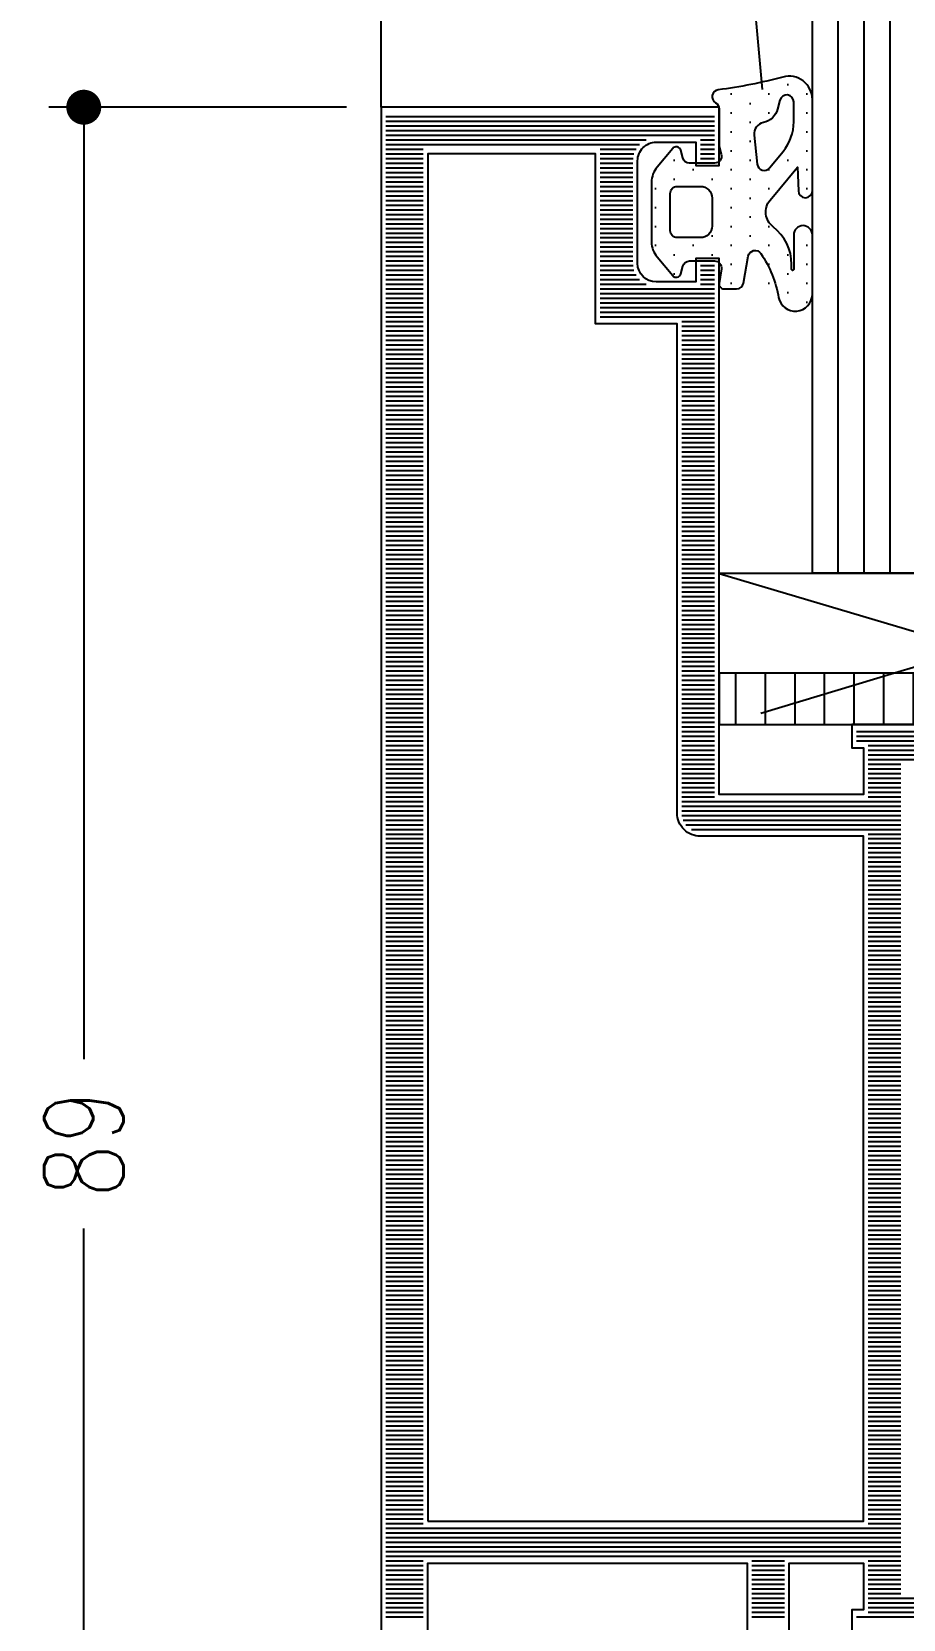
# Model space of a CAD drawing. Extents: x 16 to 197, y 49 to 240.
# Drawn here: x 127.3 to 146, y 78.95 to 113.03 of the extents above; entities that cross this region are included whole.
import ezdxf
from ezdxf.enums import TextEntityAlignment as Align

# ---------------------------------------------------------------- set-up
doc = ezdxf.new("R2010")
doc.units = 0
doc.header["$LTSCALE"] = 6
doc.linetypes.add('VERDECKT', pattern=[0.75, 0.5, -0.25])
doc.layers.get('0').update_dxf_attribs({"color": 4, "linetype": 'CONTINUOUS'})
doc.layers.get('DEFPOINTS').update_dxf_attribs({"linetype": 'CONTINUOUS'})
for name, color, linetype in [('CONST25', 3, 'CONTINUOUS'), ('DICHT_PAR', 3, 'CONTINUOUS'), ('DICHT_SCH', 3, 'CONTINUOUS'), ('HIDE_25', 3, 'VERDECKT'), ('KH_NOR', 7, 'CONTINUOUS'), ('KH_SCH', 3, 'CONTINUOUS'), ('KN_NOR', 7, 'CONTINUOUS'), ('KN_SCH', 3, 'CONTINUOUS'), ('LLMASSE', 7, 'CONTINUOUS'), ('PNR', 7, 'CONTINUOUS')]:
    doc.layers.add(name, color=color, linetype=linetype)
doc.styles.get("Standard").update_dxf_attribs({"font": 'simplex.shx', "width": 0.8})
doc.styles.add('SWISSL', font='swissl.ttf')
doc.dimstyles.new('DOK-1ZU1-PUNKT', dxfattribs={"dimscale": 0, "dimtxt": 3, "dimasz": 1.5, "dimexe": 1.5, "dimexo": 0.6, "dimgap": 1.5, "dimtad": 0, "dimdsep": 46, "dimtxsty": 'Standard', "dimblk": 'PUNKT', "dimblk1": 'PUNKT', "dimblk2": 'PUNKT', "dimcen": 0, "dimclrd": 2, "dimclre": 2, "dimclrt": 7, "dimadec": 0, "dimazin": 0, "dimtfac": 0.7, "dimtofl": 0, "dimtmove": 2, "dimatfit": 3, "dimldrblk": 'PUNKT', "dimfxl": 1, "dimtolj": 1, "dimarcsym": 0})
doc.dimstyles.new('DOK-1ZU1-STRICH1', dxfattribs={"dimscale": 0, "dimtxt": 3, "dimasz": 1.5, "dimexe": 1.5, "dimexo": 0.6, "dimgap": 1.5, "dimtad": 0, "dimdsep": 46, "dimtxsty": 'Standard', "dimblk": 'PUNKT', "dimblk1": 'PUNKT', "dimblk2": 'PUNKT', "dimcen": 0, "dimclrd": 2, "dimclre": 2, "dimclrt": 7, "dimadec": 0, "dimazin": 0, "dimtfac": 0.7, "dimtdec": 4, "dimtofl": 0, "dimtmove": 0, "dimatfit": 3, "dimldrblk": 'PUNKT', "dimfxl": 1, "dimtolj": 1, "dimtzin": 0, "dimarcsym": 0})

# ---------------------------------------------------------------- blocks, each defined once
blk = doc.blocks.new('PUNKT')
at = {"color": 0, "linetype": 'CONTINUOUS'}
blk.add_line((-0.5, 0), (-1, 0), dxfattribs=at)
at = {"color": 0, "linetype": 'CONTINUOUS', "const_width": 0.5}
blk.add_lwpolyline([(-0.25, 0, 1), (0.25, 0, 1)], format="xyb", close=True, dxfattribs=at)
blk = doc.blocks.new('*D60')
at = {"color": 3, "linetype": 'ByBlock'}
for p, q in [((134.054, 111.408), (127.667, 111.408)), ((128.417, 110.658), (128.417, 90.977)), ((128.417, 67.658), (128.417, 87.34)), ((129.715, 66.908), (127.667, 66.908))]:
    blk.add_line(p, q, dxfattribs=at)
at = {"layer": 'DEFPOINTS', "color": 0, "linetype": 'ByBlock'}
for p in [(128.417, 111.408), (134.354, 111.408), (130.015, 66.908)]:
    blk.add_point(p, dxfattribs=at)
at = {"color": 3, "linetype": 'ByBlock', "xscale": 0.75, "yscale": 0.75, "zscale": 0.75}
for p, rotation in [((128.417, 111.408), 90), ((128.417, 66.908), 270)]:
    blk.add_blockref('PUNKT', p, dxfattribs=dict(at, rotation=rotation))
at = {"color": 3, "linetype": 'ByBlock', "insert": (128.417, 89.158), "char_height": 1.7, "attachment_point": 5, "rotation": 90}
blk.add_mtext('\\A1;89', dxfattribs=at)
blk = doc.blocks.new('*X56')
at = {"color": 0}
for p, q in [((0.2, 88.6), (14.3, 88.6)), ((0.2, 88.4), (14.3, 88.4)), ((0.2, 88.2), (14.3, 88.2)), ((0.2, 88), (14.3, 88)), ((0.2, 87.8), (14.3, 87.8)), ((0.2, 87.6), (11.364, 87.6)), ((0.2, 87.4), (11.086, 87.4)), ((13.7, 87.6), (14.3, 87.6)), ((13.7, 87.4), (14.3, 87.4)), ((0.2, 87.2), (1.8, 87.2)), ((0.2, 87), (1.8, 87)), ((0.2, 86.8), (1.8, 86.8)), ((0.2, 86.6), (1.8, 86.6)), ((9.4, 87.2), (10.934, 87.2)), ((9.4, 87), (10.846, 87)), ((9.4, 86.8), (10.805, 86.8)), ((9.4, 86.6), (10.8, 86.6)), ((13.7, 87.2), (14.3, 87.2)), ((13.7, 87), (14.3, 87)), ((13.7, 86.8), (14.3, 86.8)), ((0.2, 86.4), (1.8, 86.4)), ((0.2, 86.2), (1.8, 86.2)), ((0.2, 86), (1.8, 86)), ((9.4, 86.4), (10.8, 86.4)), ((9.4, 86.2), (10.8, 86.2)), ((9.4, 86), (10.8, 86)), ((0.2, 85.8), (1.8, 85.8)), ((0.2, 85.6), (1.8, 85.6)), ((0.2, 85.4), (1.8, 85.4)), ((0.2, 85.2), (1.8, 85.2)), ((9.4, 85.8), (10.8, 85.8)), ((9.4, 85.6), (10.8, 85.6)), ((9.4, 85.4), (10.8, 85.4)), ((9.4, 85.2), (10.8, 85.2)), ((0.2, 85), (1.8, 85)), ((0.2, 84.8), (1.8, 84.8)), ((0.2, 84.6), (1.8, 84.6)), ((9.4, 85), (10.8, 85)), ((9.4, 84.8), (10.8, 84.8)), ((9.4, 84.6), (10.8, 84.6)), ((0.2, 84.4), (1.8, 84.4)), ((0.2, 84.2), (1.8, 84.2)), ((0.2, 84), (1.8, 84)), ((9.4, 84.4), (10.8, 84.4)), ((9.4, 84.2), (10.8, 84.2)), ((9.4, 84), (10.8, 84)), ((0.2, 83.8), (1.8, 83.8)), ((0.2, 83.6), (1.8, 83.6)), ((0.2, 83.4), (1.8, 83.4)), ((0.2, 83.2), (1.8, 83.2)), ((9.4, 83.8), (10.8, 83.8)), ((9.4, 83.6), (10.8, 83.6)), ((9.4, 83.4), (10.8, 83.4)), ((9.4, 83.2), (10.8, 83.2)), ((0.2, 83), (1.8, 83)), ((0.2, 82.8), (1.8, 82.8)), ((0.2, 82.6), (1.8, 82.6)), ((9.4, 83), (10.8, 83)), ((9.4, 82.8), (10.8, 82.8)), ((9.4, 82.6), (10.8, 82.6)), ((0.2, 82.4), (1.8, 82.4)), ((0.2, 82.2), (1.8, 82.2)), ((0.2, 82), (1.8, 82)), ((0.2, 81.8), (1.8, 81.8)), ((9.4, 82.4), (10.8, 82.4)), ((9.4, 82.2), (10.805, 82.2)), ((9.4, 82), (10.846, 82)), ((9.4, 81.8), (10.934, 81.8)), ((13.7, 82.2), (14.3, 82.2)), ((13.7, 82), (14.3, 82)), ((13.7, 81.8), (14.3, 81.8)), ((0.2, 81.6), (1.8, 81.6)), ((0.2, 81.4), (1.8, 81.4)), ((0.2, 81.2), (1.8, 81.2)), ((9.4, 81.6), (11.086, 81.6)), ((9.4, 81.4), (11.364, 81.4)), ((9.4, 81.2), (14.3, 81.2)), ((13.7, 81.6), (14.3, 81.6)), ((13.7, 81.4), (14.3, 81.4)), ((0.2, 81), (1.8, 81)), ((0.2, 80.8), (1.8, 80.8)), ((0.2, 80.6), (1.8, 80.6)), ((9.4, 81), (14.3, 81)), ((9.4, 80.8), (14.3, 80.8)), ((9.4, 80.6), (14.3, 80.6)), ((0.2, 80.4), (1.8, 80.4)), ((0.2, 80.2), (1.8, 80.2)), ((0.2, 80), (1.8, 80)), ((0.2, 79.8), (1.8, 79.8)), ((9.4, 80.4), (14.3, 80.4)), ((9.4, 80.2), (14.3, 80.2)), ((9.4, 80), (14.3, 80)), ((12.9, 79.8), (14.3, 79.8)), ((0.2, 79.6), (1.8, 79.6)), ((0.2, 79.4), (1.8, 79.4)), ((0.2, 79.2), (1.8, 79.2)), ((12.9, 79.6), (14.3, 79.6)), ((12.9, 79.4), (14.3, 79.4)), ((12.9, 79.2), (14.3, 79.2)), ((0.2, 79), (1.8, 79)), ((0.2, 78.8), (1.8, 78.8)), ((0.2, 78.6), (1.8, 78.6)), ((0.2, 78.4), (1.8, 78.4)), ((12.9, 79), (14.3, 79)), ((12.9, 78.8), (14.3, 78.8)), ((12.9, 78.6), (14.3, 78.6)), ((12.9, 78.4), (14.3, 78.4)), ((0.2, 78.2), (1.8, 78.2)), ((0.2, 78), (1.8, 78)), ((0.2, 77.8), (1.8, 77.8)), ((12.9, 78.2), (14.3, 78.2)), ((12.9, 78), (14.3, 78)), ((12.9, 77.8), (14.3, 77.8)), ((0.2, 77.6), (1.8, 77.6)), ((0.2, 77.4), (1.8, 77.4)), ((0.2, 77.2), (1.8, 77.2)), ((12.9, 77.6), (14.3, 77.6)), ((12.9, 77.4), (14.3, 77.4)), ((12.9, 77.2), (14.3, 77.2)), ((0.2, 77), (1.8, 77)), ((0.2, 76.8), (1.8, 76.8)), ((0.2, 76.6), (1.8, 76.6)), ((0.2, 76.4), (1.8, 76.4)), ((12.9, 77), (14.3, 77)), ((12.9, 76.8), (14.3, 76.8)), ((12.9, 76.6), (14.3, 76.6)), ((12.9, 76.4), (14.3, 76.4)), ((0.2, 76.2), (1.8, 76.2)), ((0.2, 76), (1.8, 76)), ((0.2, 75.8), (1.8, 75.8)), ((12.9, 76.2), (14.3, 76.2)), ((12.9, 76), (14.3, 76)), ((12.9, 75.8), (14.3, 75.8)), ((0.2, 75.6), (1.8, 75.6)), ((0.2, 75.4), (1.8, 75.4)), ((0.2, 75.2), (1.8, 75.2)), ((0.2, 75), (1.8, 75)), ((12.9, 75.6), (14.3, 75.6)), ((12.9, 75.4), (14.3, 75.4)), ((12.9, 75.2), (14.3, 75.2)), ((12.9, 75), (14.3, 75)), ((0.2, 74.8), (1.8, 74.8)), ((0.2, 74.6), (1.8, 74.6)), ((0.2, 74.4), (1.8, 74.4)), ((12.9, 74.8), (14.3, 74.8)), ((12.9, 74.6), (14.3, 74.6)), ((12.9, 74.4), (14.3, 74.4)), ((0.2, 74.2), (1.8, 74.2)), ((0.2, 74), (1.8, 74)), ((0.2, 73.8), (1.8, 73.8)), ((12.9, 74.2), (14.3, 74.2)), ((12.9, 74), (14.3, 74)), ((12.9, 73.8), (14.3, 73.8)), ((0.2, 73.6), (1.8, 73.6)), ((0.2, 73.4), (1.8, 73.4)), ((0.2, 73.2), (1.8, 73.2)), ((0.2, 73), (1.8, 73)), ((12.9, 73.6), (14.3, 73.6)), ((12.9, 73.4), (14.3, 73.4)), ((12.9, 73.2), (14.3, 73.2)), ((12.9, 73), (14.3, 73)), ((0.2, 72.8), (1.8, 72.8)), ((0.2, 72.6), (1.8, 72.6)), ((0.2, 72.4), (1.8, 72.4)), ((12.9, 72.8), (14.3, 72.8)), ((12.9, 72.6), (14.3, 72.6)), ((12.9, 72.4), (14.3, 72.4)), ((0.2, 72.2), (1.8, 72.2)), ((0.2, 72), (1.8, 72)), ((0.2, 71.8), (1.8, 71.8)), ((0.2, 71.6), (1.8, 71.6)), ((12.9, 72.2), (14.3, 72.2)), ((12.9, 72), (14.3, 72)), ((12.9, 71.8), (14.3, 71.8)), ((12.9, 71.6), (14.3, 71.6)), ((0.2, 71.4), (1.8, 71.4)), ((0.2, 71.2), (1.8, 71.2)), ((0.2, 71), (1.8, 71)), ((12.9, 71.4), (14.3, 71.4)), ((12.9, 71.2), (14.3, 71.2)), ((12.9, 71), (14.3, 71)), ((0.2, 70.8), (1.8, 70.8)), ((0.2, 70.6), (1.8, 70.6)), ((0.2, 70.4), (1.8, 70.4)), ((0.2, 70.2), (1.8, 70.2)), ((12.9, 70.8), (14.3, 70.8)), ((12.9, 70.6), (14.3, 70.6)), ((12.9, 70.4), (14.3, 70.4)), ((12.9, 70.2), (14.3, 70.2)), ((0.2, 70), (1.8, 70)), ((0.2, 69.8), (1.8, 69.8)), ((0.2, 69.6), (1.8, 69.6)), ((12.9, 70), (14.3, 70)), ((12.9, 69.8), (14.3, 69.8)), ((12.9, 69.6), (14.3, 69.6)), ((0.2, 69.4), (1.8, 69.4)), ((0.2, 69.2), (1.8, 69.2)), ((0.2, 69), (1.8, 69)), ((12.9, 69.4), (14.3, 69.4)), ((12.9, 69.2), (14.3, 69.2)), ((12.9, 69), (14.3, 69)), ((0.2, 68.8), (1.8, 68.8)), ((0.2, 68.6), (1.8, 68.6)), ((0.2, 68.4), (1.8, 68.4)), ((0.2, 68.2), (1.8, 68.2)), ((12.9, 68.8), (14.3, 68.8)), ((12.9, 68.6), (14.3, 68.6)), ((12.9, 68.4), (14.3, 68.4)), ((12.9, 68.2), (14.3, 68.2)), ((0.2, 68), (1.8, 68)), ((0.2, 67.8), (1.8, 67.8)), ((0.2, 67.6), (1.8, 67.6)), ((12.9, 68), (14.3, 68)), ((12.9, 67.8), (14.3, 67.8)), ((12.9, 67.6), (14.3, 67.6)), ((0.2, 67.4), (1.8, 67.4)), ((0.2, 67.2), (1.8, 67.2)), ((0.2, 67), (1.8, 67)), ((0.2, 66.8), (1.8, 66.8)), ((12.9, 67.4), (14.3, 67.4)), ((12.9, 67.2), (14.3, 67.2)), ((12.9, 67), (14.3, 67)), ((12.9, 66.8), (14.3, 66.8)), ((0.2, 66.6), (1.8, 66.6)), ((0.2, 66.4), (1.8, 66.4)), ((0.2, 66.2), (1.8, 66.2)), ((12.9, 66.6), (14.3, 66.6)), ((12.9, 66.4), (14.3, 66.4)), ((12.9, 66.2), (14.3, 66.2)), ((0.2, 66), (1.8, 66)), ((0.2, 65.8), (1.8, 65.8)), ((0.2, 65.6), (1.8, 65.6)), ((12.9, 66), (14.3, 66)), ((12.9, 65.8), (14.3, 65.8)), ((12.9, 65.6), (14.3, 65.6)), ((0.2, 65.4), (1.8, 65.4)), ((0.2, 65.2), (1.8, 65.2)), ((0.2, 65), (1.8, 65)), ((0.2, 64.8), (1.8, 64.8)), ((12.9, 65.4), (14.3, 65.4)), ((12.9, 65.2), (14.3, 65.2)), ((12.9, 65), (14.3, 65)), ((12.9, 64.8), (14.3, 64.8)), ((0.2, 64.6), (1.8, 64.6)), ((0.2, 64.4), (1.8, 64.4)), ((0.2, 64.2), (1.8, 64.2)), ((12.9, 64.6), (14.3, 64.6)), ((12.9, 64.4), (14.3, 64.4)), ((12.9, 64.2), (14.3, 64.2)), ((0.2, 64), (1.8, 64)), ((0.2, 63.8), (1.8, 63.8)), ((0.2, 63.6), (1.8, 63.6)), ((0.2, 63.4), (1.8, 63.4)), ((12.9, 64), (14.3, 64)), ((12.9, 63.8), (14.3, 63.8)), ((12.9, 63.6), (14.3, 63.6)), ((12.9, 63.4), (14.3, 63.4)), ((0.2, 63.2), (1.8, 63.2)), ((0.2, 63), (1.8, 63)), ((0.2, 62.8), (1.8, 62.8)), ((12.9, 63.2), (14.3, 63.2)), ((12.9, 63), (14.3, 63)), ((12.9, 62.8), (14.3, 62.8)), ((0.2, 62.6), (1.8, 62.6)), ((0.2, 62.4), (1.8, 62.4)), ((0.2, 62.2), (1.8, 62.2)), ((12.9, 62.6), (14.3, 62.6)), ((12.9, 62.4), (14.3, 62.4)), ((12.9, 62.2), (14.3, 62.2)), ((20.4, 62.2), (49.6, 62.2)), ((0.2, 62), (1.8, 62)), ((0.2, 61.8), (1.8, 61.8)), ((0.2, 61.6), (1.8, 61.6)), ((0.2, 61.4), (1.8, 61.4)), ((12.9, 62), (14.3, 62)), ((12.9, 61.8), (14.3, 61.8)), ((12.9, 61.6), (14.3, 61.6)), ((12.9, 61.4), (14.3, 61.4)), ((20.4, 62), (49.6, 62)), ((20.4, 61.8), (49.6, 61.8)), ((20.9, 61.6), (49.1, 61.6)), ((20.9, 61.4), (49.1, 61.4)), ((0.2, 61.2), (1.8, 61.2)), ((0.2, 61), (1.8, 61)), ((0.2, 60.8), (1.8, 60.8)), ((12.9, 61.2), (14.3, 61.2)), ((12.9, 61), (14.3, 61)), ((12.9, 60.8), (14.3, 60.8)), ((20.9, 61.2), (49.1, 61.2)), ((20.9, 61), (49.1, 61)), ((20.9, 60.8), (22.3, 60.8)), ((0.2, 60.6), (1.8, 60.6)), ((0.2, 60.4), (1.8, 60.4)), ((0.2, 60.2), (1.8, 60.2)), ((0.2, 60), (1.8, 60)), ((12.9, 60.6), (14.3, 60.6)), ((12.9, 60.4), (14.3, 60.4)), ((12.9, 60.2), (14.3, 60.2)), ((12.9, 60), (14.3, 60)), ((20.9, 60.6), (22.3, 60.6)), ((20.9, 60.4), (22.3, 60.4)), ((20.9, 60.2), (22.3, 60.2)), ((20.9, 60), (22.3, 60)), ((0.2, 59.8), (1.8, 59.8)), ((0.2, 59.6), (1.8, 59.6)), ((0.2, 59.4), (1.8, 59.4)), ((12.9, 59.8), (14.3, 59.8)), ((12.9, 59.6), (14.3, 59.6)), ((12.9, 59.4), (14.3, 59.4)), ((20.9, 59.8), (22.3, 59.8)), ((20.9, 59.6), (22.3, 59.6)), ((20.9, 59.4), (22.3, 59.4)), ((0.2, 59.2), (1.8, 59.2)), ((0.2, 59), (1.8, 59)), ((0.2, 58.8), (1.8, 58.8)), ((12.9, 59.2), (22.3, 59.2)), ((12.9, 59), (22.3, 59)), ((12.9, 58.8), (22.3, 58.8)), ((0.2, 58.6), (1.8, 58.6)), ((0.2, 58.4), (1.8, 58.4)), ((0.2, 58.2), (1.8, 58.2)), ((0.2, 58), (1.8, 58)), ((12.906, 58.6), (22.3, 58.6)), ((12.958, 58.4), (22.3, 58.4)), ((13.076, 58.2), (22.3, 58.2)), ((13.313, 58), (22.3, 58)), ((0.2, 57.8), (1.8, 57.8)), ((0.2, 57.6), (1.8, 57.6)), ((0.2, 57.4), (1.8, 57.4)), ((20.9, 57.8), (22.3, 57.8)), ((20.9, 57.6), (22.3, 57.6)), ((20.9, 57.4), (22.3, 57.4)), ((0.2, 57.2), (1.8, 57.2)), ((0.2, 57), (1.8, 57)), ((0.2, 56.8), (1.8, 56.8)), ((0.2, 56.6), (1.8, 56.6)), ((20.9, 57.2), (22.3, 57.2)), ((20.9, 57), (22.3, 57)), ((20.9, 56.8), (22.3, 56.8)), ((20.9, 56.6), (22.3, 56.6)), ((0.2, 56.4), (1.8, 56.4)), ((0.2, 56.2), (1.8, 56.2)), ((0.2, 56), (1.8, 56)), ((20.9, 56.4), (22.3, 56.4)), ((20.9, 56.2), (22.3, 56.2)), ((20.9, 56), (22.3, 56)), ((0.2, 55.8), (1.8, 55.8)), ((0.2, 55.6), (1.8, 55.6)), ((0.2, 55.4), (1.8, 55.4)), ((20.9, 55.8), (22.3, 55.8)), ((20.9, 55.6), (22.3, 55.6)), ((20.9, 55.4), (22.3, 55.4)), ((0.2, 55.2), (1.8, 55.2)), ((0.2, 55), (1.8, 55)), ((0.2, 54.8), (1.8, 54.8)), ((0.2, 54.6), (1.8, 54.6)), ((20.9, 55.2), (22.3, 55.2)), ((20.9, 55), (22.3, 55)), ((20.9, 54.8), (22.3, 54.8)), ((20.9, 54.6), (22.3, 54.6)), ((0.2, 54.4), (1.8, 54.4)), ((0.2, 54.2), (1.8, 54.2)), ((0.2, 54), (1.8, 54)), ((20.9, 54.4), (22.3, 54.4)), ((20.9, 54.2), (22.3, 54.2)), ((20.9, 54), (22.3, 54)), ((0.2, 53.8), (1.8, 53.8)), ((0.2, 53.6), (1.8, 53.6)), ((0.2, 53.4), (1.8, 53.4)), ((0.2, 53.2), (1.8, 53.2)), ((20.9, 53.8), (22.3, 53.8)), ((20.9, 53.6), (22.3, 53.6)), ((20.9, 53.4), (22.3, 53.4)), ((20.9, 53.2), (22.3, 53.2)), ((0.2, 53), (1.8, 53)), ((0.2, 52.8), (1.8, 52.8)), ((0.2, 52.6), (1.8, 52.6)), ((20.9, 53), (22.3, 53)), ((20.9, 52.8), (22.3, 52.8)), ((20.9, 52.6), (22.3, 52.6)), ((0.2, 52.4), (1.8, 52.4)), ((0.2, 52.2), (1.8, 52.2)), ((0.2, 52), (1.8, 52)), ((0.2, 51.8), (1.8, 51.8)), ((20.9, 52.4), (22.3, 52.4)), ((20.9, 52.2), (22.3, 52.2)), ((20.9, 52), (22.3, 52)), ((20.9, 51.8), (22.3, 51.8)), ((0.2, 51.6), (1.8, 51.6)), ((0.2, 51.4), (1.8, 51.4)), ((0.2, 51.2), (1.8, 51.2)), ((20.9, 51.6), (22.3, 51.6)), ((20.9, 51.4), (22.3, 51.4)), ((20.9, 51.2), (22.3, 51.2)), ((0.2, 51), (1.8, 51)), ((0.2, 50.8), (1.8, 50.8)), ((0.2, 50.6), (1.8, 50.6)), ((20.9, 51), (22.3, 51)), ((20.9, 50.8), (22.3, 50.8)), ((20.9, 50.6), (22.3, 50.6)), ((0.2, 50.4), (1.8, 50.4)), ((0.2, 50.2), (1.8, 50.2)), ((0.2, 50), (1.8, 50)), ((0.2, 49.8), (1.8, 49.8)), ((20.9, 50.4), (22.3, 50.4)), ((20.9, 50.2), (22.3, 50.2)), ((20.9, 50), (22.3, 50)), ((20.9, 49.8), (22.3, 49.8)), ((0.2, 49.6), (1.8, 49.6)), ((0.2, 49.4), (1.8, 49.4)), ((0.2, 49.2), (1.8, 49.2)), ((20.9, 49.6), (22.3, 49.6)), ((20.9, 49.4), (22.3, 49.4)), ((20.9, 49.2), (22.3, 49.2)), ((0.2, 49), (1.8, 49)), ((0.2, 48.8), (1.8, 48.8)), ((0.2, 48.6), (1.8, 48.6)), ((0.2, 48.4), (1.8, 48.4)), ((20.9, 49), (22.3, 49)), ((20.9, 48.8), (22.3, 48.8)), ((20.9, 48.6), (22.3, 48.6)), ((20.9, 48.4), (22.3, 48.4)), ((0.2, 48.2), (1.8, 48.2)), ((0.2, 48), (1.8, 48)), ((0.2, 47.8), (1.8, 47.8)), ((20.9, 48.2), (22.3, 48.2)), ((20.9, 48), (22.3, 48)), ((20.9, 47.8), (22.3, 47.8)), ((0.2, 47.6), (1.8, 47.6)), ((0.2, 47.4), (1.8, 47.4)), ((0.2, 47.2), (1.8, 47.2)), ((20.9, 47.6), (22.3, 47.6)), ((20.9, 47.4), (22.3, 47.4)), ((20.9, 47.2), (22.3, 47.2)), ((0.2, 47), (1.8, 47)), ((0.2, 46.8), (1.8, 46.8)), ((0.2, 46.6), (1.8, 46.6)), ((0.2, 46.4), (1.8, 46.4)), ((20.9, 47), (22.3, 47)), ((20.9, 46.8), (22.3, 46.8)), ((20.9, 46.6), (22.3, 46.6)), ((20.9, 46.4), (22.3, 46.4)), ((0.2, 46.2), (1.8, 46.2)), ((0.2, 46), (1.8, 46)), ((0.2, 45.8), (1.8, 45.8)), ((20.9, 46.2), (22.3, 46.2)), ((20.9, 46), (22.3, 46)), ((20.9, 45.8), (22.3, 45.8)), ((0.2, 45.6), (1.8, 45.6)), ((0.2, 45.4), (1.8, 45.4)), ((0.2, 45.2), (1.8, 45.2)), ((0.2, 45), (1.8, 45)), ((20.9, 45.6), (22.3, 45.6)), ((20.9, 45.4), (22.3, 45.4)), ((20.9, 45.2), (22.3, 45.2)), ((20.9, 45), (22.3, 45)), ((0.2, 44.8), (1.8, 44.8)), ((0.2, 44.6), (1.8, 44.6)), ((0.2, 44.4), (1.8, 44.4)), ((20.9, 44.8), (22.3, 44.8)), ((20.9, 44.6), (22.3, 44.6)), ((20.9, 44.4), (22.3, 44.4)), ((0.2, 44.2), (1.8, 44.2)), ((0.2, 44), (1.8, 44)), ((0.2, 43.8), (1.8, 43.8)), ((20.9, 44.2), (22.3, 44.2)), ((20.9, 44), (22.3, 44)), ((20.9, 43.8), (22.3, 43.8)), ((0.2, 43.6), (1.8, 43.6)), ((0.2, 43.4), (1.8, 43.4)), ((0.2, 43.2), (1.8, 43.2)), ((0.2, 43), (1.8, 43)), ((20.9, 43.6), (22.3, 43.6)), ((20.9, 43.4), (22.3, 43.4)), ((20.9, 43.2), (22.3, 43.2)), ((20.9, 43), (22.3, 43)), ((0.2, 42.8), (1.8, 42.8)), ((0.2, 42.6), (1.8, 42.6)), ((0.2, 42.4), (1.8, 42.4)), ((20.9, 42.8), (22.3, 42.8)), ((20.9, 42.6), (22.3, 42.6)), ((20.9, 42.4), (22.3, 42.4)), ((0.2, 42.2), (1.8, 42.2)), ((0.2, 42), (1.8, 42)), ((0.2, 41.8), (1.8, 41.8)), ((0.2, 41.6), (1.8, 41.6)), ((20.9, 42.2), (22.3, 42.2)), ((20.9, 42), (22.3, 42)), ((20.9, 41.8), (22.3, 41.8)), ((20.9, 41.6), (22.3, 41.6)), ((0.2, 41.4), (1.8, 41.4)), ((0.2, 41.2), (1.8, 41.2)), ((0.2, 41), (1.8, 41)), ((20.9, 41.4), (22.3, 41.4)), ((20.9, 41.2), (22.3, 41.2)), ((20.9, 41), (22.3, 41)), ((0.2, 40.8), (1.8, 40.8)), ((0.2, 40.6), (1.8, 40.6)), ((0.2, 40.4), (1.8, 40.4)), ((20.9, 40.8), (22.3, 40.8)), ((20.9, 40.6), (22.3, 40.6)), ((20.9, 40.4), (22.3, 40.4)), ((0.2, 40.2), (1.8, 40.2)), ((0.2, 40), (1.8, 40)), ((0.2, 39.8), (1.8, 39.8)), ((0.2, 39.6), (1.8, 39.6)), ((20.9, 40.2), (22.3, 40.2)), ((20.9, 40), (22.3, 40)), ((20.9, 39.8), (22.3, 39.8)), ((20.9, 39.6), (22.3, 39.6)), ((0.2, 39.4), (1.8, 39.4)), ((0.2, 39.2), (1.8, 39.2)), ((0.2, 39), (1.8, 39)), ((20.9, 39.4), (22.3, 39.4)), ((20.9, 39.2), (22.3, 39.2)), ((20.9, 39), (22.3, 39)), ((0.2, 38.8), (1.8, 38.8)), ((0.2, 38.6), (1.8, 38.6)), ((0.2, 38.4), (1.8, 38.4)), ((0.2, 38.2), (1.8, 38.2)), ((20.9, 38.8), (22.3, 38.8)), ((20.9, 38.6), (22.3, 38.6)), ((20.9, 38.4), (22.3, 38.4)), ((20.9, 38.2), (22.3, 38.2)), ((0.2, 38), (1.8, 38)), ((0.2, 37.8), (1.8, 37.8)), ((0.2, 37.6), (1.8, 37.6)), ((20.9, 38), (22.3, 38)), ((20.9, 37.8), (22.3, 37.8)), ((20.9, 37.6), (22.3, 37.6)), ((0.2, 37.4), (1.8, 37.4)), ((0.2, 37.2), (1.8, 37.2)), ((0.2, 37), (1.8, 37)), ((20.9, 37.4), (22.3, 37.4)), ((20.9, 37.2), (22.3, 37.2)), ((20.9, 37), (22.3, 37)), ((0.2, 36.8), (1.8, 36.8)), ((0.2, 36.6), (1.8, 36.6)), ((0.2, 36.4), (1.8, 36.4)), ((0.2, 36.2), (1.8, 36.2)), ((20.9, 36.8), (22.3, 36.8)), ((20.9, 36.6), (22.3, 36.6)), ((20.9, 36.4), (22.3, 36.4)), ((20.9, 36.2), (22.3, 36.2)), ((0.2, 36), (1.8, 36)), ((0.2, 35.8), (1.8, 35.8)), ((0.2, 35.6), (1.8, 35.6)), ((20.9, 36), (22.3, 36)), ((20.9, 35.8), (22.3, 35.8)), ((20.9, 35.6), (22.3, 35.6)), ((0.2, 35.4), (1.8, 35.4)), ((0.2, 35.2), (1.8, 35.2)), ((0.2, 35), (1.8, 35)), ((0.2, 34.8), (1.8, 34.8)), ((20.9, 35.4), (22.3, 35.4)), ((20.9, 35.2), (22.3, 35.2)), ((20.9, 35), (22.3, 35)), ((20.9, 34.8), (22.3, 34.8)), ((0.2, 34.6), (1.8, 34.6)), ((0.2, 34.4), (1.8, 34.4)), ((0.2, 34.2), (1.8, 34.2)), ((20.9, 34.6), (22.3, 34.6)), ((20.9, 34.4), (22.3, 34.4)), ((20.9, 34.2), (22.3, 34.2)), ((0.2, 34), (1.8, 34)), ((0.2, 33.8), (1.8, 33.8)), ((0.2, 33.6), (1.8, 33.6)), ((0.2, 33.4), (1.8, 33.4)), ((20.9, 34), (22.3, 34)), ((20.9, 33.8), (22.3, 33.8)), ((20.9, 33.6), (22.3, 33.6)), ((20.9, 33.4), (22.3, 33.4)), ((0.2, 33.2), (1.8, 33.2)), ((0.2, 33), (1.8, 33)), ((0.2, 32.8), (1.8, 32.8)), ((20.9, 33.2), (22.3, 33.2)), ((20.9, 33), (22.3, 33)), ((20.9, 32.8), (22.3, 32.8)), ((0.2, 32.6), (1.8, 32.6)), ((0.2, 32.4), (1.8, 32.4)), ((0.2, 32.2), (1.8, 32.2)), ((20.9, 32.6), (22.3, 32.6)), ((20.9, 32.4), (22.3, 32.4)), ((20.9, 32.2), (22.3, 32.2)), ((0.2, 32), (1.8, 32)), ((0.2, 31.8), (1.8, 31.8)), ((0.2, 31.6), (1.8, 31.6)), ((0.2, 31.4), (1.8, 31.4)), ((20.9, 32), (22.3, 32)), ((20.9, 31.8), (22.3, 31.8)), ((20.9, 31.6), (22.3, 31.6)), ((20.9, 31.4), (22.3, 31.4)), ((0.2, 31.2), (1.8, 31.2)), ((0.2, 31), (1.8, 31)), ((0.2, 30.8), (1.8, 30.8)), ((20.9, 31.2), (22.3, 31.2)), ((20.9, 31), (22.3, 31)), ((20.9, 30.8), (22.3, 30.8)), ((0.2, 30.6), (1.8, 30.6)), ((0.2, 30.4), (1.8, 30.4)), ((0.2, 30.2), (1.8, 30.2)), ((0.2, 30), (1.8, 30)), ((20.9, 30.6), (22.3, 30.6)), ((20.9, 30.4), (22.3, 30.4)), ((20.9, 30.2), (22.3, 30.2)), ((20.9, 30), (22.3, 30)), ((0.2, 29.8), (1.8, 29.8)), ((0.2, 29.6), (1.8, 29.6)), ((0.2, 29.4), (1.8, 29.4)), ((20.9, 29.8), (22.3, 29.8)), ((20.9, 29.6), (22.3, 29.6)), ((20.9, 29.4), (22.3, 29.4)), ((0.2, 29.2), (1.8, 29.2)), ((0.2, 29), (1.8, 29)), ((0.2, 28.8), (1.8, 28.8)), ((20.9, 29.2), (22.3, 29.2)), ((20.9, 29), (22.3, 29)), ((20.9, 28.8), (22.3, 28.8)), ((0.2, 28.6), (1.8, 28.6)), ((0.2, 28.4), (1.8, 28.4)), ((0.2, 28.2), (1.8, 28.2)), ((0.2, 28), (22.3, 28)), ((20.9, 28.6), (22.3, 28.6)), ((20.9, 28.4), (22.3, 28.4)), ((20.9, 28.2), (22.3, 28.2)), ((0.2, 27.8), (22.3, 27.8)), ((0.2, 27.6), (22.3, 27.6)), ((0.2, 27.4), (22.3, 27.4)), ((0.2, 27.2), (22.3, 27.2)), ((0.2, 27), (22.3, 27)), ((0.2, 26.8), (22.3, 26.8)), ((0.2, 26.6), (1.8, 26.6)), ((15.9, 26.6), (17.3, 26.6)), ((20.9, 26.6), (22.3, 26.6)), ((0.2, 26.4), (1.8, 26.4)), ((0.2, 26.2), (1.8, 26.2)), ((0.2, 26), (1.8, 26)), ((15.9, 26.4), (17.3, 26.4)), ((15.9, 26.2), (17.3, 26.2)), ((15.9, 26), (17.3, 26)), ((20.9, 26.4), (22.3, 26.4)), ((20.9, 26.2), (22.3, 26.2)), ((20.9, 26), (22.3, 26)), ((0.2, 25.8), (1.8, 25.8)), ((0.2, 25.6), (1.8, 25.6)), ((0.2, 25.4), (1.8, 25.4)), ((15.9, 25.8), (17.3, 25.8)), ((15.9, 25.6), (17.3, 25.6)), ((15.9, 25.4), (17.3, 25.4)), ((20.9, 25.8), (22.3, 25.8)), ((20.9, 25.6), (22.3, 25.6)), ((20.9, 25.4), (22.3, 25.4)), ((0.2, 25.2), (1.8, 25.2)), ((0.2, 25), (1.8, 25)), ((0.2, 24.8), (1.8, 24.8)), ((0.2, 24.6), (1.8, 24.6)), ((15.9, 25.2), (17.3, 25.2)), ((15.9, 25), (17.3, 25)), ((15.9, 24.8), (17.3, 24.8)), ((15.9, 24.6), (17.3, 24.6)), ((20.9, 25.2), (22.3, 25.2)), ((20.9, 25), (49.1, 25)), ((20.9, 24.8), (49.1, 24.8)), ((20.9, 24.6), (49.1, 24.6)), ((0.2, 24.4), (1.8, 24.4)), ((0.2, 24.2), (1.8, 24.2)), ((15.9, 24.4), (17.3, 24.4)), ((15.9, 24.2), (17.3, 24.2)), ((20.4, 24.2), (49.6, 24.2)), ((20.9, 24.4), (49.1, 24.4))]:
    blk.add_line(p, q, dxfattribs=at)
blk = doc.blocks.new('B-LL132345')
at = {"layer": 'KH_NOR'}
for points in [[(2, 23.5), (2, 26.5), (15.7, 26.5), (15.7, 23.5)], [(17.5, 22), (17.5, 26.5), (20.7, 26.5), (20.7, 24.5), (20.2, 24.5), (20.2, 23.5)]]:
    blk.add_lwpolyline(points, dxfattribs=at)
blk.add_lwpolyline([(49.8, 62.5), (20.2, 62.5), (20.2, 61.5), (20.7, 61.5), (20.7, 59.5), (14.5, 59.5), (14.5, 82.5), (13.5, 82.5), (13.5, 81.5), (11.8, 81.5, -0.414213), (11, 82.3), (11, 86.7, -0.414214), (11.8, 87.5), (13.5, 87.5), (13.5, 86.5), (14.5, 86.5), (14.5, 89), (0, 89), (0, 0)], format="xyb", dxfattribs=at)
blk.add_lwpolyline([(2, 28.3), (20.7, 28.3), (20.7, 57.7), (13.7, 57.7, -0.414214), (12.7, 58.7), (12.7, 79.7), (9.2, 79.7), (9.2, 87), (2, 87), (2, 28.3)], format="xyb", close=True, dxfattribs=at)
at = {"layer": 'KH_SCH'}
blk.add_blockref('*X56', (0, 0), dxfattribs=at)
blk = doc.blocks.new('STREIFEN')
at = {"layer": 'DICHT_SCH'}
h = blk.add_hatch(dxfattribs=at)
h.set_pattern_fill('LINE', color=256, scale=0.4, angle=90, style=0)
h.set_pattern_definition([(90, (-94.3153, -226.5009), (-1.27, 8e-17), [])])
h.paths.add_polyline_path([(0, 2.2), (0, 0), (24, 0), (24, 2.2)])
at = {"layer": 'DICHT_PAR'}
blk.add_lwpolyline([(0, 2.2), (0, 0), (24, 0), (24, 2.2)], close=True, dxfattribs=at)
blk = doc.blocks.new('LL199162')
blk.add_blockref('STREIFEN', (0, 0))
blk = doc.blocks.new('*U53')
at = {"layer": 'CONST25'}
for p, q in [((0, 10), (37.357, 10)), ((0, 8.889), (37.357, 8.889)), ((0, 7.778), (37.357, 7.778)), ((0, 6.667), (37.357, 6.667)), ((0, 5.556), (37.357, 5.556)), ((0, 4.444), (37.357, 4.444)), ((0, 3.333), (37.357, 3.333)), ((0, 2.222), (37.357, 2.222)), ((0, 1.111), (37.357, 1.111))]:
    blk.add_line(p, q, dxfattribs=at)
blk.add_lwpolyline([(37.357, 0), (0, 0), (0, 10), (37.357, 10)], dxfattribs=at)
blk = doc.blocks.new('B-LL190508')
at = {"layer": 'DICHT_SCH'}
h = blk.add_hatch(dxfattribs=at)
h.set_pattern_fill('DOTS', color=256, scale=13, angle=-90, style=0)
h.set_pattern_definition([(270, (1.0507, -3.7068), (0.8125, -0.40625), [0, -0.8125])])
edge = h.paths.add_edge_path()
edge.add_arc((3, 0.331), 1, 0, 105.22324)
edge.add_arc((-2.514, 20.594), 20, -82.88554, -74.77676, ccw=False)
edge.add_arc((0, 0.45), 0.3, 97.11446, 240)
edge.add_arc((-0.3, -0.07), 0.3, 0, 60, ccw=False)
edge.add_line((0, -0.07), (0, -1.687))
edge.add_line((0, -1.687), (0.09, -2.022))
edge.add_arc((-0.2, -2.1), 0.3, -90, 15, ccw=False)
edge.add_line((-0.2, -2.4), (-1.27, -2.4))
edge.add_arc((-1.27, -2.1), 0.3, -165, -90, ccw=False)
edge.add_line((-1.56, -2.178), (-1.648, -1.848))
edge.add_arc((-1.841, -1.9), 0.2, 15, 140)
edge.add_line((-1.994, -1.771), (-2.666, -2.572))
edge.add_arc((-1.9, -3.215), 1, 140, 180)
edge.add_line((-2.9, -3.215), (-2.9, -5.785))
edge.add_arc((-1.9, -5.785), 1, 180, 220)
edge.add_line((-2.666, -6.428), (-1.994, -7.229))
edge.add_arc((-1.841, -7.1), 0.2, 220, 345)
edge.add_line((-1.648, -7.152), (-1.56, -6.822))
edge.add_arc((-1.27, -6.9), 0.3, 90, 165, ccw=False)
edge.add_line((-1.27, -6.6), (-0.2, -6.6))
edge.add_arc((-0.2, -6.9), 0.3, -8.58394, 90, ccw=False)
edge.add_line((0.097, -6.945), (0.002, -7.57))
edge.add_arc((0.2, -7.6), 0.2, 171.41606, 270)
edge.add_line((0.2, -7.8), (0.748, -7.8))
edge.add_arc((0.748, -7.5), 0.3, -90, -10)
edge.add_line((1.044, -7.552), (1.247, -6.398))
edge.add_arc((1.543, -6.45), 0.3, 33.71262, 170, ccw=False)
edge.add_arc((-2.367, -9.059), 5, 10.19231, 33.71262, ccw=False)
edge.add_arc((3.269, -8.022), 0.731, 191.95742, 357.83663)
edge.add_line((4, -8.05), (4, -5.483))
edge.add_arc((3.6, -5.483), 0.4, 0.00084, 180.00084)
edge.add_line((3.2, -5.483), (3.2, -6.96))
edge.add_arc((3.154, -6.96), 0.046, -180.00036, 0.00036, ccw=False)
edge.add_line((3.108, -6.96), (3.108, -6.748))
edge.add_arc((1.108, -6.731), 2, -0.47387, 52.8235)
edge.add_arc((2.8, -4.5), 0.8, 140.42196, 232.8235, ccw=False)
edge.add_line((2.183, -3.99), (3.358, -2.57))
edge.add_line((3.358, -2.57), (3.4, -3.585))
edge.add_arc((3.7, -3.585), 0.3, 180, 360)
edge.add_line((4, -3.585), (4, 0.331))
edge = h.paths.add_edge_path(flags=16)
edge.add_line((3.2, -0.628), (3.2, 0.231))
edge.add_arc((2.9, 0.231), 0.3, 0, 165)
edge.add_line((2.61, 0.308), (2.506, -0.081))
edge.add_arc((1.733, 0.126), 0.8, -78.15788, -15, ccw=False)
edge.add_arc((2, -1.146), 0.5, 101.84212, 186.029)
edge.add_line((1.503, -1.199), (1.634, -2.442))
edge.add_arc((1.932, -2.41), 0.3, 186.029, 320.42196)
edge.add_line((2.164, -2.602), (2.742, -1.903))
edge.add_arc((1.2, -0.628), 2, -39.57804, 0)
edge = h.paths.add_edge_path(flags=16)
edge.add_arc((-0.8, -5.1), 0.5, -90, 0, ccw=False)
edge.add_line((-0.8, -5.6), (-1.8, -5.6))
edge.add_arc((-1.8, -5.3), 0.3, -180, -90, ccw=False)
edge.add_line((-2.1, -5.3), (-2.1, -3.7))
edge.add_arc((-1.8, -3.7), 0.3, 90, 180, ccw=False)
edge.add_line((-1.8, -3.4), (-0.8, -3.4))
edge.add_arc((-0.8, -3.9), 0.5, 0, 90, ccw=False)
edge.add_line((-0.3, -3.9), (-0.3, -5.1))
at = {"layer": 'DICHT_PAR'}
for points in [[(4, 0.331, 0.494357), (2.737, 1.296, -0.035396), (-0.037, 0.748, 0.719139), (-0.15, 0.19, -0.267949), (0, -0.07), (0, -1.687), (0.09, -2.022, -0.493145), (-0.2, -2.4), (-1.27, -2.4, -0.339454), (-1.56, -2.178), (-1.648, -1.848, 0.606815), (-1.994, -1.771), (-2.666, -2.572, 0.176327), (-2.9, -3.215), (-2.9, -5.785, 0.176327), (-2.666, -6.428), (-1.994, -7.229, 0.606815), (-1.648, -7.152), (-1.56, -6.822, -0.339454), (-1.27, -6.6), (-0.2, -6.6, -0.458807), (0.097, -6.945), (0.002, -7.57, 0.458807), (0.2, -7.8), (0.748, -7.8, 0.36397), (1.044, -7.552), (1.247, -6.398, -0.676335), (1.792, -6.283, -0.102989), (2.554, -8.174, 0.883786), (4, -8.05), (4, -5.483, 1), (3.2, -5.483), (3.2, -6.96, -1.000006), (3.108, -6.96), (3.108, -6.748, 0.236839), (2.317, -5.137, -0.426544), (2.183, -3.99), (3.358, -2.57), (3.4, -3.585, 1), (4, -3.585), (4, 0.331)], [(3.2, -0.628), (3.2, 0.231, 0.876976), (2.61, 0.308), (2.506, -0.081, -0.282773), (1.897, -0.657, 0.3848), (1.503, -1.199), (1.634, -2.442, 0.664354), (2.164, -2.602), (2.742, -1.903, 0.174429), (3.2, -0.628)], [(-0.3, -5.1, -0.414214), (-0.8, -5.6), (-1.8, -5.6, -0.414214), (-2.1, -5.3), (-2.1, -3.7, -0.414214), (-1.8, -3.4), (-0.8, -3.4, -0.414214), (-0.3, -3.9), (-0.3, -5.1)]]:
    blk.add_lwpolyline(points, format="xyb", close=True, dxfattribs=at)
blk = doc.blocks.new('*D76')
at = {"color": 3, "linetype": 'ByBlock'}
for p, q in [((0, 11), (4.49, 11)), ((3.74, 10.25), (3.74, 7.351)), ((3.74, 0.75), (3.74, 3.649)), ((0.3, 0), (4.49, 0))]:
    blk.add_line(p, q, dxfattribs=at)
at = {"layer": 'DEFPOINTS', "color": 0, "linetype": 'ByBlock'}
for p in [(-0.3, 11), (3.74, 11), (0, 0)]:
    blk.add_point(p, dxfattribs=at)
at = {"color": 3, "linetype": 'ByBlock', "xscale": 0.75, "yscale": 0.75, "zscale": 0.75}
for p, rotation in [((3.74, 11), 90), ((3.74, 0), 270)]:
    blk.add_blockref('PUNKT', p, dxfattribs=dict(at, rotation=rotation))
at = {"color": 3, "linetype": 'ByBlock', "insert": (3.74, 5.5), "char_height": 1.7, "attachment_point": 5, "rotation": 90}
blk.add_mtext('\\A1;22', dxfattribs=at)
blk = doc.blocks.new('B-LL190524')
at = {"layer": 'DICHT_SCH'}
h = blk.add_hatch(dxfattribs=at)
h.set_pattern_fill('DOTS', color=256, scale=13, style=0)
h.set_pattern_definition([(0, (-3.9241, -2.7582), (0.40625, 0.8125), [0, -0.8125])])
edge = h.paths.add_edge_path()
edge.add_arc((-3.318, 5.089), 2.5, 209.98861, 263.45096, ccw=False)
edge.add_line((-5.483, 3.839), (-5.634, 4.1))
edge.add_arc((-6.5, 3.6), 1, 30.00019, 180.0002)
edge.add_line((-7.5, 3.6), (-7.5, -0.369))
edge.add_arc((-3.5, -0.368), 4, 180.00686, 244.00677)
edge.add_line((-5.253, -3.964), (-4.851, -4.16))
edge.add_arc((-4.982, -4.429), 0.299, 30.08678, 64.08678, ccw=False)
edge.add_line((-4.723, -4.279), (-4.567, -4.55))
edge.add_arc((-5, -4.8), 0.5, -89.99925, 30.0007, ccw=False)
edge.add_line((-5, -5.3), (-5.309, -5.3))
edge.add_arc((-5.309, -5.6), 0.3, 90.02709, 135.3272)
edge.add_line((-5.522, -5.389), (-6.343, -6.219))
edge.add_arc((-3.499, -9.033), 4.001, 135.29956, 179.99958)
edge.add_line((-7.5, -9.033), (-7.5, -11.8))
edge.add_arc((-6.8, -11.8), 0.7, 179.99975, 354.99978)
edge.add_line((-6.103, -11.861), (-6.028, -11.009))
edge.add_arc((-2.042, -11.357), 4.001, 124.71804, 175.00201, ccw=False)
edge.add_arc((-21.405, 16.591), 29.999, 304.71275, 314.99662)
edge.add_line((-0.193, -4.623), (0.812, -3.617))
edge.add_arc((0.6, -3.405), 0.299, 314.97414, 434.97409)
edge.add_line((0.678, -3.116), (-0.352, -2.84))
edge.add_arc((-0.3, -2.647), 0.2, 179.98244, 254.98238, ccw=False)
edge.add_line((-0.5, -2.647), (-0.5, -0.1))
edge.add_arc((-0.2, -0.1), 0.3, 81.61131, 180.00151, ccw=False)
edge.add_line((-0.156, 0.197), (1.156, 0.003))
edge.add_arc((1.199, 0.3), 0.3, 261.69701, 327.33666)
edge.add_arc((0.1, 0.5), 1.4, 345.00907, 435.595)
edge.add_arc((-7.019, -27.199), 29.999, 75.58754, 83.46192)
edge = h.paths.add_edge_path(flags=16)
edge.add_arc((-2.75, -0.75), 0.75, 0, 180)
edge.add_line((-3.5, -0.75), (-3.5, -2.05))
edge.add_arc((-2.75, -2.05), 0.75, 180, 360)
edge.add_line((-2, -2.05), (-2, -0.75))
edge = h.paths.add_edge_path(flags=16)
edge.add_arc((-5.502, -0.296), 0.797, 359.38535, 424.66779)
edge.add_arc((-4.1, 2.688), 2.5, 179.99145, 244.88869, ccw=False)
edge.add_line((-6.6, 2.688), (-6.6, 2.9))
edge.add_line((-6.6, 2.9), (-6.5, 2.9))
edge.add_arc((-6.5, 3), 0.1, 269.99996, 360.00004)
edge.add_line((-6.4, 3), (-6.4, 3.6))
edge.add_arc((-6.5, 3.6), 0.1, 359.99996, 450.00004)
edge.add_line((-6.5, 3.7), (-6.6, 3.7))
edge.add_arc((-6.6, 3.6), 0.1, 89.99996, 180.00004)
edge.add_line((-6.7, 3.6), (-6.7, -0.503))
edge.add_arc((-4.7, -0.503), 2, 180.00861, 235.00852)
edge.add_line((-5.847, -2.141), (-5.802, -2.173))
edge.add_arc((-5.4, -1.6), 0.7, 234.97384, 370.86282)
edge.add_line((-4.713, -1.468), (-4.705, -0.305))
at = {"layer": 'DICHT_PAR'}
for points in [[(-3.603, 2.605, -0.237599), (-5.483, 3.839), (-5.634, 4.1, 0.767327), (-7.5, 3.6), (-7.5, -0.369, 0.286745), (-5.253, -3.964), (-4.851, -4.16, -0.149451), (-4.723, -4.279), (-4.567, -4.55, -0.57735), (-5, -5.3), (-5.309, -5.3, 0.200274), (-5.522, -5.389), (-6.343, -6.219, 0.197552), (-7.5, -9.033), (-7.5, -11.8, 0.957292), (-6.103, -11.861), (-6.028, -11.009, -0.222995), (-4.321, -8.069, 0.044902), (-0.193, -4.623), (0.812, -3.617, 0.57735), (0.678, -3.116), (-0.352, -2.84, -0.339454), (-0.5, -2.647), (-0.5, -0.1, -0.457784), (-0.156, 0.197), (1.156, 0.003, 0.294504), (1.452, 0.138, 0.417212), (0.448, 1.856, 0.034372), (-3.603, 2.605)], [(-4.705, -0.305, 0.292811), (-5.161, 0.424, -0.290987), (-6.6, 2.688), (-6.6, 2.9), (-6.5, 2.9, 0.414214), (-6.4, 3), (-6.4, 3.6, 0.414214), (-6.5, 3.7), (-6.6, 3.7, 0.414214), (-6.7, 3.6), (-6.7, -0.503, 0.244698), (-5.847, -2.141), (-5.802, -2.173, 0.673804), (-4.713, -1.468), (-4.705, -0.305)], [(-2, -0.75, 1), (-3.5, -0.75), (-3.5, -2.05, 1), (-2, -2.05), (-2, -0.75)]]:
    blk.add_lwpolyline(points, format="xyb", close=True, dxfattribs=at)
blk = doc.blocks.new('LL190524')
blk.add_blockref('B-LL190524', (0, 0))
blk = doc.blocks.new('B-LL3091023')
at = {"layer": 'KN_SCH'}
h = blk.add_hatch(dxfattribs=at)
h.set_pattern_fill('_U', color=256, scale=0.2, style=0, pattern_type=0)
h.set_pattern_definition([(0, (-12.61524, 13.0225), (0, 0.2), [])])
edge = h.paths.add_edge_path()
edge.add_line((-0.2, 21.8), (-0.2, 0.415))
edge.add_line((-0.2, 0.415), (-0.45, 0.271))
edge.add_line((-0.45, 0.271), (-1.193, 0.7))
edge.add_line((-1.193, 0.7), (-3.283, 0.7))
edge.add_line((-3.283, 0.7), (-3.9, 0.083))
edge.add_line((-3.9, 0.083), (-3.9, -2.1))
edge.add_line((-3.9, -2.1), (-3.7, -2.1))
edge.add_line((-3.7, -2.1), (-4.7, -2.1))
edge.add_line((-4.7, -2.1), (-4.7, -1))
edge.add_line((-4.7, -1), (-9.357, -1))
edge.add_line((-9.357, -1), (-9.492, -1.525))
edge.add_arc((-12.3, -0.8), 2.9, 270.07902, 345.52249, ccw=False)
edge.add_arc((-12.18, -0.902), 2.8, 209.20814, 267.6284, ccw=False)
edge.add_line((-14.624, -2.269), (-14.429, -2.069))
edge.add_line((-14.429, -2.069), (-13.753, -2.385))
edge.add_arc((-12.3, -0.8), 2.15, 227.47615, 442.33774)
edge.add_line((-12.013, 1.331), (-12.161, 1.351))
edge.add_line((-12.161, 1.351), (-11.7, 2.15))
edge.add_line((-11.7, 2.15), (-11.7, 20.7))
edge.add_line((-11.7, 20.7), (-28.186, 20.7))
edge.add_arc((-28.186, 19.5), 1.2, 90, 135)
edge.add_line((-29.034, 20.349), (-31.8, 17.583))
edge.add_line((-31.8, 17.583), (-31.8, 16.714))
edge.add_arc((-33.6, 16.714), 1.8, 319.99995, 360, ccw=False)
edge.add_line((-32.221, 15.557), (-33.142, 14.46))
edge.add_line((-33.142, 14.46), (-33.601, 14.846))
edge.add_line((-33.601, 14.846), (-32.4, 16.278))
edge.add_line((-32.4, 16.278), (-32.4, 17.7))
edge.add_line((-32.4, 17.7), (-33.574, 17.7))
edge.add_line((-33.574, 17.7), (-33.702, 17.968))
edge.add_arc((-34.712, 18.616), 1.2, 327.30413, 390.0745)
edge.add_line((-33.673, 19.217), (-33.377, 19.8))
edge.add_line((-33.377, 19.8), (-31, 19.8))
edge.add_line((-31, 19.8), (-31, 21.8))
edge.add_line((-31, 21.8), (-0.2, 21.8))
edge = h.paths.add_edge_path(flags=16)
edge.add_line((-11.1, 21), (-11.1, 1.84))
edge.add_arc((-12.3, -0.8), 2.9, 11.94054, 65.55666, ccw=False)
edge.add_line((-9.463, -0.2), (-5.314, -0.2))
edge.add_line((-5.314, -0.2), (-3.849, 1.266))
edge.add_arc((-3.283, 0.7), 0.8, 90, 135, ccw=False)
edge.add_line((-3.283, 1.5), (-1, 1.5))
edge.add_line((-1, 1.5), (-1, 21))
edge.add_line((-1, 21), (-11.1, 21))
at = {"layer": 'KN_NOR'}
for points in [[(0, 22), (0, 0.3), (-0.45, 0.04), (-1.246, 0.5), (-3.2, 0.5), (-3.7, 0), (-3.7, -1.9), (-3.5, -1.9), (-3.5, -2.3), (-4.9, -2.3), (-4.9, -1.2), (-9.202, -1.2), (-9.298, -1.575, -0.341999), (-12.3, -3.9, -0.274409), (-14.869, -2.233), (-14.473, -1.828), (-13.64, -2.217, 1.373176), (-12.04, 1.133), (-12.484, 1.192), (-11.9, 2.203), (-11.9, 20.5), (-28.186, 20.5, 0.198912), (-28.893, 20.207), (-31.6, 17.5), (-31.6, 16.714, -0.176327), (-32.068, 15.429), (-33.117, 14.179), (-33.883, 14.821), (-32.6, 16.35), (-32.6, 17.5), (-33.7, 17.5), (-33.934, 17.988, 0.339409), (-33.904, 19.205), (-33.5, 20), (-31.2, 20), (-31.2, 22), (0, 22)], [(-10.9, 20.8), (-10.9, 1.966, -0.213458), (-9.305, 0), (-5.397, 0), (-3.99, 1.407, -0.198912), (-3.283, 1.7), (-1.2, 1.7), (-1.2, 20.8), (-10.9, 20.8)]]:
    blk.add_lwpolyline(points, format="xyb", close=True, dxfattribs=at)
blk = doc.blocks.new('*U74')
at = {"xscale": -0.5, "yscale": 0.5, "zscale": 0.5, "rotation": 270}
for name, p in [('B-LL3091023', (-0.041, 0.036)), ('LL190524', (9.859, -16.653))]:
    blk.add_blockref(name, p, dxfattribs=at)
blk = doc.blocks.new('*U75')
at = {"layer": 'PNR', "color": 3}
for points in [[(-17.9019, 9.9221), (-16.0838, 16.4046), (-8.7367, 16.4046)], [(-27.1184, 12.881), (-27.3855, 15.7941), (-34.8678, 15.7941)], [(-2.8267, 11.1011), (-6.8708, 12.6164), (-15.7988, 12.6164)]]:
    blk.add_lwpolyline(points, dxfattribs=at)
at = {"layer": 'LLMASSE', "xscale": -1, "rotation": 270}
blk.add_blockref('*U74', (-0.3597, 0.0784), dxfattribs=at)
at = {"layer": 'PNR', "color": 10, "style": 'SWISSL'}
blk.add_text('190524', height=1.7, dxfattribs=at).set_placement((-15.8605, 17.1622))
for s, p in [('190508', (-27.4146, 16.3941)), ('3091523', (-7.0187, 13.3741))]:
    blk.add_text(s, height=1.7, dxfattribs=at).set_placement(p, align=Align.RIGHT)
at = {"layer": 'LLMASSE'}
dim = blk.add_linear_dim(base=(3.74, 11), p1=(0, 0), p2=(-0.3, 11), angle=270, dimstyle='DOK-1ZU1-STRICH1', override={"dimscale": 0.5, "dimtxt": 3.4, "dimlfac": 2, "dimclrd": 3, "dimclre": 3, "dimclrt": 3}, dxfattribs=at)
dim.commit()
dim.dimension.update_dxf_attribs({"geometry": '*D76', "text_midpoint": (3.74, 5.5), "dimtype": 128})

msp = doc.modelspace()

# ---------------------------------------------------------------- linework, layer by layer
at = {"layer": 'CONST25', "color": 3}
for p, q in [((142.05, 101.4007), (149.2506, 99.2583)), ((152.9477, 101.4007), (142.05, 101.4007)), ((142.05, 99.2583), (142.05, 101.4007)), ((152.9477, 101.4007), (145.8149, 99.2583))]:
    msp.add_line(p, q, dxfattribs=at)
at = {"layer": 'HIDE_25', "color": 3}
msp.add_line((145.8149, 99.2583), (142.1527, 98.1583), dxfattribs=at)
at = {"layer": 'PNR', "color": 3}
msp.add_lwpolyline([(134.8, 111.4083), (134.8, 120.0866)], dxfattribs=at)

# ---------------------------------------------------------------- block references
at = {"xscale": 0.5, "yscale": 0.5, "zscale": 0.5}
for name, p, rotation in [('*U53', (149.05, 101.4083), 89.99999999999999), ('LL199162', (154.05, 99.2583), 180)]:
    msp.add_blockref(name, p, dxfattribs=dict(at, rotation=rotation))
msp.add_blockref('*U75', (170.1, 98.9083))
for name, p in [('B-LL190508', (142.05, 111.4083)), ('B-LL132345', (134.8, 66.9083))]:
    msp.add_blockref(name, p, dxfattribs=at)

# ---------------------------------------------------------------- dimensions: what is measured, and where the dimension line sits
at = {"layer": 'LLMASSE'}
dim = msp.add_linear_dim(base=(128.4167, 111.4083), p1=(130.0153, 66.9083), p2=(134.3536, 111.4083), angle=90, dimstyle='DOK-1ZU1-PUNKT', override={"dimscale": 0.5, "dimtxt": 3.4, "dimlfac": 2, "dimclrd": 3, "dimclre": 3, "dimclrt": 3}, dxfattribs=at)
dim.commit()
dim.dimension.update_dxf_attribs({"geometry": '*D60', "text_midpoint": (128.4167, 89.1583)})

doc.saveas('drawing.dxf')
